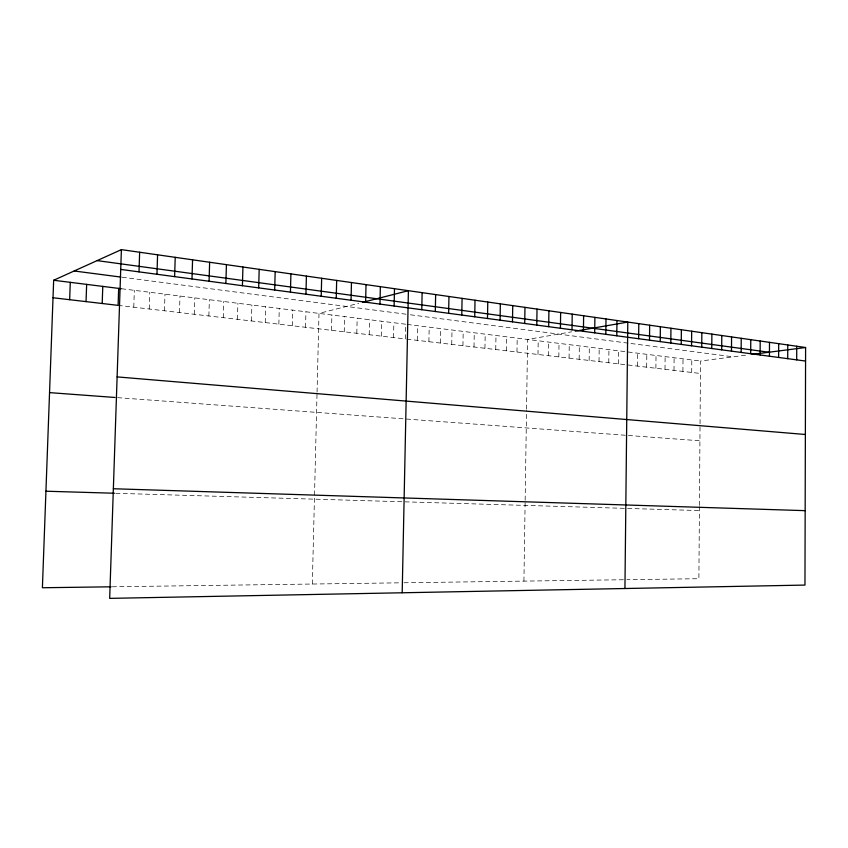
<?xml version="1.0" encoding="UTF-8"?>
<svg xmlns="http://www.w3.org/2000/svg" width="848" height="848" viewBox="0 0 848 848"><rect width="100%" height="100%" fill="white"/><g stroke="black" fill="none" stroke-linecap="round" stroke-linejoin="round"><path stroke-width="0.64" stroke-dasharray="4.24 3.18" d="M691.703 372.442L691.809 359.955M699.43 506.669L698.89 578.707L626.852 579.703M699.441 505.376L700.512 361.036L746.971 355.058M655.896 368.255L656.013 355.482M665.002 369.325L665.118 356.616M674.001 370.375L674.107 357.739M682.905 371.413L683.011 358.852M618.425 363.877L618.563 350.807M637.378 366.092L637.505 353.171M646.685 367.184L646.812 354.337M579.163 359.287L579.332 345.91M589.148 360.453L589.318 347.161M599.027 361.608L599.186 348.39M608.779 362.743L608.928 349.609M537.992 354.464L538.204 340.769M548.476 355.694L548.667 342.083M558.832 356.902L559.012 343.376M569.061 358.1L569.241 344.648M506.426 350.775L506.648 336.836M516.973 352.005L517.185 338.151M523.926 581.113L525.135 501.518M525.156 500.225L526.523 410.443M526.544 409.202L527.604 339.454L571.647 331.812M474.011 346.98L474.265 332.787M484.95 348.263L485.194 334.154M495.751 349.524L495.985 335.501M428.897 341.712L429.183 327.158M440.388 343.048L440.663 328.589M451.74 344.383L452.005 330.01M462.944 345.687L463.199 331.409M393.546 337.578L393.864 322.749M417.269 340.345L417.566 325.706M356.817 333.275L357.167 318.17M369.219 334.727L369.558 319.717M381.462 336.158L381.791 321.244M312.329 584.028L317.025 393.345M317.057 392.073L318.996 313.4L358.757 303.308M331.515 330.317L331.886 315.011M344.246 331.812L344.606 316.601M278.854 324.159L279.268 308.439M292.284 325.727L292.687 310.114M305.545 327.286L305.927 311.767M251.443 320.957L251.877 305.026M265.244 322.569L265.668 306.743M208.873 315.975L209.35 299.715M223.257 317.661L223.724 301.506M237.451 319.314L237.896 303.277M179.479 312.541L179.988 296.047M194.277 314.269L194.775 297.892M133.783 307.199L134.334 290.345M149.237 309.001L149.778 292.274M164.459 310.781L164.989 294.171M112.307 586.784L400.436 582.82M404.019 582.767L625.654 579.714M115.741 493.282L626.418 508.397M627.605 508.44L699.399 510.56M117.628 397.659L403.828 418.848M406.457 419.05L627.202 435.395M628.379 435.48L699.918 440.78M118.105 305.365L405.482 338.967L405.789 324.243L121.285 288.712M406.796 339.126L625.57 364.714M627.955 364.99L700.416 373.459M407.093 324.402L625.707 351.697M628.092 351.994L700.512 361.036M122.218 277.243L407.92 314.46M410.411 314.788L628.485 343.196M630.976 343.514L733.191 356.838"/><path stroke-width="1.27" d="M805.6 347.51L804.964 585.078L109.678 598.37L121.391 249.63L805.6 347.51L752.049 354.411M769.433 356.224L769.496 342.348M778.634 357.453L778.687 343.663M787.718 358.672L787.771 344.966M796.696 359.87L796.738 346.249M731.485 351.146L731.57 336.921M741.152 352.439L741.226 338.31M750.692 353.722L750.766 339.666M760.126 354.983L760.19 341.023M691.555 345.804L691.671 331.218M701.731 347.171L701.837 332.67M711.769 348.507L711.875 334.101M721.69 349.842L721.786 335.522M649.504 340.175L649.653 325.208M660.221 341.617L660.359 326.734M670.81 343.027L670.938 328.25M681.251 344.426L681.368 329.745M616.793 335.797L616.962 320.523M624.934 588.523L627.785 322.081L575.262 331.186M638.639 338.723L638.788 323.65M583.424 331.335L583.625 315.763M594.702 332.84L594.883 317.375M605.822 334.335L606.002 318.954M548.688 326.692L548.91 310.792M560.422 328.261L560.645 312.467M572.008 329.808L572.209 314.12M512.478 321.848L512.743 305.619M524.721 323.48L524.965 307.368M536.784 325.091L537.017 309.096M474.721 316.792L475.018 300.224M487.494 318.498L487.77 302.047M500.076 320.184L500.341 303.838M435.31 311.513L435.639 294.585M448.634 313.304L448.952 296.493M461.778 315.053L462.075 298.369M394.119 306.001L394.49 288.702M402.185 592.773L408.407 290.694L362.531 302.344M421.785 309.711L422.124 292.655M365.626 302.195L366.018 284.631M379.978 304.114L380.36 286.677M321.212 296.249L321.657 278.282M336.243 298.263L336.667 280.423M351.051 300.245L351.454 282.543M290.44 292.136L290.906 273.883M305.948 294.203L306.404 276.098M258.672 287.885L259.181 269.346M274.678 290.027L275.176 271.625M209.074 281.239L209.636 262.255M225.875 283.497L226.416 264.65M242.411 285.702L242.931 267.014M174.624 276.639L175.218 257.336M191.987 278.96L192.57 259.817M138.998 271.869L139.644 252.238M156.965 274.275L157.58 254.803M102.195 303.499L102.778 286.401M118.678 288.384L118.105 305.365L53.021 297.754M69.653 299.694L70.278 282.342M86.04 301.612L86.655 284.387M121.391 249.63L53.657 280.264L42.4 587.749L111.077 586.805M45.93 491.215L114.427 493.239M113.356 488.745L805.165 510.655M49.544 392.624L114.999 397.468M117.119 376.904L805.367 434.494M53.657 280.264L121.285 288.712M74.179 270.989L120.935 277.084M120.734 269.42L805.568 361.057M97.128 260.612L768.86 352.238"/></g></svg>
